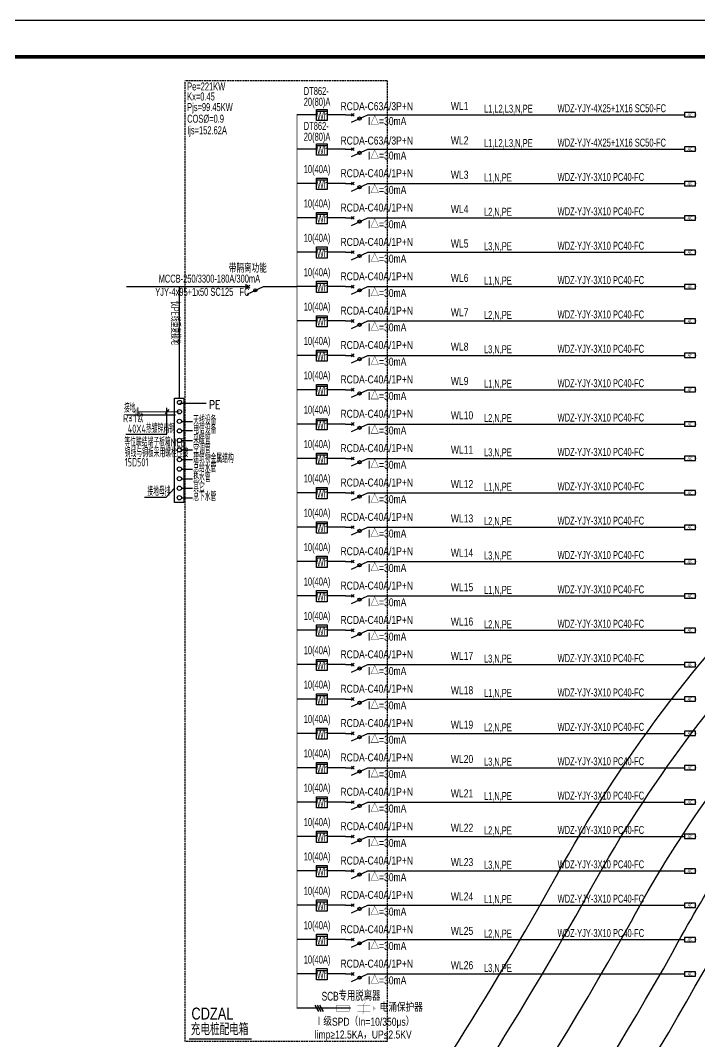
# Model space of a CAD drawing. Extents: x -809667 to 586099, y 3084146 to 3634412.
# Drawn here: x 381362.3 to 381455.5, y 3086167.3 to 3086307.3 of the extents above; entities that cross this region are included whole.
import ezdxf
from ezdxf.enums import TextEntityAlignment as Align

# ---------------------------------------------------------------- set-up
doc = ezdxf.new("R2010")
doc.units = 0
doc.header["$LTSCALE"] = 0.5
doc.header["$PDSIZE"] = 0.2
doc.linetypes.add('DASH', pattern=[0.35, 0.25, -0.1])
doc.layers.get('0').update_dxf_attribs({"linetype": 'CONTINUOUS'})
for name, color, linetype in [('ABDE_DENG', 4, 'CONTINUOUS'), ('DX1', 2, 'CONTINUOUS'), ('ELEMENT', 3, 'CONTINUOUS'), ('EQUIP-箱柜', 3, 'CONTINUOUS'), ('PUB_TITLE', 4, 'CONTINUOUS'), ('TEL_TEXT', 7, 'CONTINUOUS'), ('文字', 7, 'CONTINUOUS'), ('漏电断路器', 1, 'CONTINUOUS'), ('电气', 7, 'CONTINUOUS'), ('电气系统图', 6, 'CONTINUOUS'), ('虚线6', 1, 'CONTINUOUS')]:
    doc.layers.add(name, color=color, linetype=linetype)
doc.styles.add('7-1$0$HZ', font='xcsg.shx', dxfattribs={"width": 0.8, "bigfont": 'hztxt.shx'})
doc.styles.add('_TEL_ATTDEF', font='GBENOR', dxfattribs={"width": 0.8, "height": 3, "bigfont": 'GBCBIG'})
doc.styles.add('_TEL_DIM', font='SIMPLEX', dxfattribs={"width": 0.8, "height": 3.5, "bigfont": 'HZTXT'})
doc.styles.add('HZ1', font='gbenor.shx', dxfattribs={"width": 0.9, "bigfont": 'gbcbig.shx'})
doc.styles.get("Standard").update_dxf_attribs({"font": 'rs.shx', "bigfont": 'hztxt.shx'})
doc.styles.add('ZSDZ', font='XCSG.SHX', dxfattribs={"width": 0.8, "height": 3.5, "bigfont": 'HZTXT.SHX'})

# ---------------------------------------------------------------- blocks, each defined once
blk = doc.blocks.new('23424')
at = {"layer": '文字', "color": 8, "linetype": 'Continuous', "flags": 128}
for points in [[(382150.32, 3087668.69, 0.028031), (382180.68, 3087716.24, -0.073335), (382212.55, 3087759.32, -0.073335)], [(382152.26, 3087662.84, 0.029836), (382185.06, 3087713.83, -0.066246), (382212.55, 3087752.13, -0.066246)], [(382154.2, 3087642.16, 0.037359), (382197.35, 3087707.11, -0.042558), (382212.55, 3087730.6, -0.042558)], [(382158.56, 3087639.63), (382158.66, 3087639.76, 0.036987), (382201.73, 3087704.71, -0.032249), (382212.55, 3087722.22, -0.032249)]]:
    blk.add_lwpolyline(points, format="xyb", dxfattribs=at)
at = {"layer": '文字', "color": 8, "linetype": 'Continuous'}
blk.add_lwpolyline([(382135.64, 3087631.65), (382138.48, 3087634.36, 0.032219), (382142.83, 3087639.1, 0.041886), (382191.2, 3087710.47, -0.055211), (382212.55, 3087741.67, -0.055211)], format="xyb", dxfattribs=at)
blk = doc.blocks.new('M_M7')
for p, q in [((-0.25, -0.2), (0, -0.75)), ((-0.047, -0.297), (0.047, -0.203)), ((-0.047, -0.203), (0.047, -0.297))]:
    blk.add_line(p, q)
for points in [[(0, 0), (0, -0.25)], [(0, -0.75), (0, -1)]]:
    blk.add_lwpolyline(points)
at = {"width": 0.8, "flags": 9}
blk.add_attdef('S', (0.25, -0.5), '', height=0.2, dxfattribs=at)
blk = doc.blocks.new('$equip$00002708')
for p, q in [((-0.75, 0.6), (-0.75, 0)), ((0.75, 0.6), (-0.75, 0.6)), ((-0.75, 0), (0.75, 0)), ((0.75, 0), (0.75, 0.6))]:
    blk.add_line(p, q)
at = {"const_width": 0.04}
blk.add_lwpolyline([(-0.75, 0.6), (-0.75, 0), (0.75, 0), (0.75, 0.6), (-0.75, 0.6), (-0.75, 0)], dxfattribs=at)
for p in [(-0.75, 0.3), (0, 0.6), (0, 0), (0.75, 0.3)]:
    blk.add_point(p)
at = {"color": 7, "style": '_TEL_DIM', "flags": 1}
for tag in ['REMARK', 'A']:
    blk.add_attdef(tag, text='', height=0.4, dxfattribs=at).set_placement((0, 0), align=Align.MIDDLE_CENTER)
at = {"color": 7, "style": '_TEL_DIM'}
blk.add_attdef('$TEXT$', text='', height=0.4, dxfattribs=at).set_placement((0, 0.3), align=Align.MIDDLE_CENTER)

msp = doc.modelspace()

# ---------------------------------------------------------------- linework, layer by layer
at = {"color": 4, "ltscale": 1.5, "const_width": 0.0303}
msp.add_lwpolyline([(381409.196, 3086171.048), (381409.327, 3086171.179, 0.1989124), (381409.416, 3086171.393), (381409.416, 3086172.315, -0.1984322), (381409.504, 3086172.528), (381409.635, 3086172.66)], format="xyb", dxfattribs=at)
for points in [[(381405.193, 3086171.854), (381406.929, 3086171.854)], [(381408.525, 3086171.854), (381406.929, 3086171.854)], [(381410.314, 3086171.854), (381410.756, 3086171.854)], [(381410.756, 3086171.599), (381410.756, 3086172.108)], [(381410.883, 3086171.726), (381410.883, 3086171.981)], [(381411.011, 3086171.791), (381411.011, 3086171.918)]]:
    msp.add_lwpolyline(points, dxfattribs=at)
for points in [[(381405.632, 3086171.472), (381405.632, 3086172.235), (381407.413, 3086172.235), (381407.413, 3086171.472)], [(381408.525, 3086171.472), (381408.525, 3086172.235), (381410.306, 3086172.235), (381410.306, 3086171.472)]]:
    msp.add_lwpolyline(points, close=True, dxfattribs=at)
at = {"layer": 'ABDE_DENG', "color": 3, "linetype": 'Continuous'}
for points, const_width in [([(381384.102, 3086255.475), (381384.102, 3086270.773)], 0.177), ([(381377.896, 3086253.796), (381377.896, 3086253.453)], 0.101), ([(381378.161, 3086254.032), (381378.161, 3086253.26)], 0.101), ([(381378.427, 3086254.246), (381378.427, 3086253.003)], 0.101), ([(381384.15, 3086254.761), (381387.831, 3086254.761)], 0.177), ([(381378.427, 3086253.624), (381384.113, 3086253.624)], 0.142)]:
    msp.add_lwpolyline(points, dxfattribs=dict(at, const_width=const_width))
at = {"layer": 'DX1', "color": 3}
for p, q in [((381376.87, 3086270.773), (381392.731, 3086270.773)), ((381396.698, 3086270.773), (381400.252, 3086270.773))]:
    msp.add_line(p, q, dxfattribs=at)
at = {"layer": 'ELEMENT', "color": 3, "flags": 128}
msp.add_lwpolyline([(381393.27, 3086270.436), (381393.27, 3086271.11)], dxfattribs=at)
at = {"layer": 'ELEMENT'}
for centre in [(381408.827, 3086293.811), (381408.827, 3086289.101), (381408.827, 3086284.39), (381408.827, 3086279.68), (381408.827, 3086274.969), (381394.539, 3086270.259), (381408.827, 3086270.259), (381408.827, 3086265.548), (381408.827, 3086260.838), (381408.827, 3086256.128), (381408.827, 3086251.417), (381408.827, 3086246.707), (381408.827, 3086241.996), (381408.827, 3086237.286), (381408.827, 3086232.575), (381408.827, 3086227.865), (381408.827, 3086223.154), (381408.827, 3086218.444), (381408.827, 3086213.734), (381408.827, 3086209.023), (381408.827, 3086204.313), (381408.827, 3086199.602), (381408.827, 3086194.892), (381408.827, 3086190.181), (381408.827, 3086185.471), (381408.827, 3086180.76), (381408.827, 3086176.05)]:
    msp.add_circle(centre, 0.224, dxfattribs=at)
at = {"layer": 'PUB_TITLE', "linetype": 'Continuous'}
msp.add_lwpolyline([(381084.377, 3086010.257), (381504.877, 3086010.257), (381504.877, 3086307.257), (381084.377, 3086307.257)], close=True, dxfattribs=at)
at = {"layer": 'PUB_TITLE', "linetype": 'Continuous', "const_width": 0.5}
msp.add_lwpolyline([(381096.877, 3086015.257), (381499.877, 3086015.257), (381499.877, 3086302.257), (381096.877, 3086302.257)], close=True, dxfattribs=at)
at = {"layer": '漏电断路器'}
for p, q in [((381402.703, 3086172.27), (381403.184, 3086171.437)), ((381403.021, 3086172.27), (381403.503, 3086171.437)), ((381403.339, 3086172.27), (381403.821, 3086171.437))]:
    msp.add_line(p, q, dxfattribs=at)
at = {"layer": '电气', "color": 3}
for p, q in [((381382.67, 3086253.936), (381382.156, 3086253.352)), ((381382.413, 3086250.538), (381382.413, 3086254.139)), ((381376.779, 3086250.538), (381382.413, 3086250.538))]:
    msp.add_line(p, q, dxfattribs=at)
at = {"layer": '电气', "color": 3, "ltscale": 0.5}
for p, q in [((381376.925, 3086253.214), (381383.599, 3086253.214)), ((381383.467, 3086243.138), (381382.29, 3086241.877)), ((381382.29, 3086241.877), (381379.331, 3086241.877))]:
    msp.add_line(p, q, dxfattribs=at)
at = {"layer": '电气', "color": 3, "linetype": 'Continuous'}
for p, q in [((381384.425, 3086252.304), (381385.941, 3086252.304)), ((381384.425, 3086251.055), (381385.941, 3086251.055)), ((381384.425, 3086249.669), (381385.941, 3086249.669)), ((381384.425, 3086248.386), (381385.941, 3086248.386)), ((381384.425, 3086247.068), (381385.941, 3086247.068)), ((381384.425, 3086245.758), (381385.941, 3086245.758)), ((381384.425, 3086244.448), (381385.941, 3086244.448)), ((381384.425, 3086243.137), (381385.941, 3086243.137)), ((381384.425, 3086241.827), (381385.941, 3086241.827))]:
    msp.add_line(p, q, dxfattribs=at)
msp.add_lwpolyline([(381383.467, 3086255.475), (381384.738, 3086255.475), (381384.738, 3086241.193), (381383.467, 3086241.193)], close=True, dxfattribs=at)
for centre in [(381384.147, 3086254.893), (381384.126, 3086253.62), (381384.126, 3086252.31), (381384.126, 3086250.999), (381384.126, 3086249.689), (381384.126, 3086248.379), (381384.126, 3086247.069), (381384.126, 3086245.758), (381384.126, 3086244.448), (381384.126, 3086243.138), (381384.126, 3086241.828)]:
    msp.add_circle(centre, 0.291, dxfattribs=at)
at = {"layer": '电气系统图', "color": 3}
for p, q in [((381402.922, 3086294.325), (381400.252, 3086294.325)), ((381402.922, 3086293.519), (381402.922, 3086295.05)), ((381402.922, 3086295.05), (381404.376, 3086295.05)), ((381402.922, 3086294.812), (381404.376, 3086294.812)), ((381404.376, 3086295.05), (381404.376, 3086293.519)), ((381406.891, 3086294.325), (381404.376, 3086294.325)), ((381409.975, 3086294.325), (381453.395, 3086294.325)), ((381404.376, 3086293.519), (381402.922, 3086293.519)), ((381402.922, 3086288.809), (381402.922, 3086290.339)), ((381402.922, 3086290.339), (381404.376, 3086290.339)), ((381404.376, 3086290.339), (381404.376, 3086288.809)), ((381402.922, 3086289.615), (381400.252, 3086289.615)), ((381402.922, 3086290.101), (381404.376, 3086290.101)), ((381404.376, 3086288.809), (381402.922, 3086288.809)), ((381406.891, 3086289.615), (381404.376, 3086289.615)), ((381409.975, 3086289.615), (381453.395, 3086289.615)), ((381402.922, 3086284.904), (381400.252, 3086284.904)), ((381402.922, 3086284.098), (381402.922, 3086285.629)), ((381402.922, 3086285.629), (381404.376, 3086285.629)), ((381402.922, 3086285.391), (381404.376, 3086285.391)), ((381404.376, 3086285.629), (381404.376, 3086284.098)), ((381406.891, 3086284.904), (381404.376, 3086284.904)), ((381409.975, 3086284.904), (381453.395, 3086284.904)), ((381404.376, 3086284.098), (381402.922, 3086284.098)), ((381402.922, 3086279.388), (381402.922, 3086280.918)), ((381402.922, 3086280.918), (381404.376, 3086280.918)), ((381402.922, 3086280.68), (381404.376, 3086280.68)), ((381404.376, 3086280.918), (381404.376, 3086279.388)), ((381402.922, 3086280.194), (381400.252, 3086280.194)), ((381404.376, 3086279.388), (381402.922, 3086279.388)), ((381406.891, 3086280.194), (381404.376, 3086280.194)), ((381409.975, 3086280.194), (381453.395, 3086280.194)), ((381402.922, 3086274.677), (381402.922, 3086276.208)), ((381402.922, 3086276.208), (381404.376, 3086276.208)), ((381404.376, 3086276.208), (381404.376, 3086274.677)), ((381402.922, 3086275.483), (381400.252, 3086275.483)), ((381402.922, 3086275.97), (381404.376, 3086275.97)), ((381406.891, 3086275.483), (381404.376, 3086275.483)), ((381409.975, 3086275.483), (381453.395, 3086275.483)), ((381404.376, 3086274.677), (381402.922, 3086274.677)), ((381402.922, 3086270.773), (381400.252, 3086270.773)), ((381402.922, 3086269.967), (381402.922, 3086271.498)), ((381402.922, 3086271.498), (381404.376, 3086271.498)), ((381402.922, 3086271.259), (381404.376, 3086271.259)), ((381404.376, 3086271.498), (381404.376, 3086269.967)), ((381406.891, 3086270.773), (381404.376, 3086270.773)), ((381409.975, 3086270.773), (381453.395, 3086270.773)), ((381404.376, 3086269.967), (381402.922, 3086269.967)), ((381402.922, 3086265.257), (381402.922, 3086266.787)), ((381402.922, 3086266.787), (381404.376, 3086266.787)), ((381402.922, 3086266.549), (381404.376, 3086266.549)), ((381404.376, 3086266.787), (381404.376, 3086265.257)), ((381402.922, 3086266.063), (381400.252, 3086266.063)), ((381404.376, 3086265.257), (381402.922, 3086265.257)), ((381406.891, 3086266.063), (381404.376, 3086266.063)), ((381409.975, 3086266.063), (381453.395, 3086266.063)), ((381402.922, 3086261.352), (381400.252, 3086261.352)), ((381402.922, 3086260.546), (381402.922, 3086262.077)), ((381402.922, 3086262.077), (381404.376, 3086262.077)), ((381402.922, 3086261.839), (381404.376, 3086261.839)), ((381404.376, 3086262.077), (381404.376, 3086260.546)), ((381406.891, 3086261.352), (381404.376, 3086261.352)), ((381409.975, 3086261.352), (381453.395, 3086261.352)), ((381404.376, 3086260.546), (381402.922, 3086260.546)), ((381402.922, 3086256.642), (381400.252, 3086256.642)), ((381402.922, 3086255.836), (381402.922, 3086257.366)), ((381402.922, 3086257.366), (381404.376, 3086257.366)), ((381402.922, 3086257.128), (381404.376, 3086257.128)), ((381404.376, 3086257.366), (381404.376, 3086255.836)), ((381406.891, 3086256.642), (381404.376, 3086256.642)), ((381409.975, 3086256.642), (381453.395, 3086256.642)), ((381404.376, 3086255.836), (381402.922, 3086255.836)), ((381402.922, 3086251.125), (381402.922, 3086252.656)), ((381402.922, 3086252.656), (381404.376, 3086252.656)), ((381402.922, 3086252.418), (381404.376, 3086252.418)), ((381404.376, 3086252.656), (381404.376, 3086251.125)), ((381402.922, 3086251.931), (381400.252, 3086251.931)), ((381404.376, 3086251.125), (381402.922, 3086251.125)), ((381406.891, 3086251.931), (381404.376, 3086251.931)), ((381409.975, 3086251.931), (381453.395, 3086251.931)), ((381402.922, 3086247.221), (381400.252, 3086247.221)), ((381402.922, 3086246.415), (381402.922, 3086247.945)), ((381402.922, 3086247.945), (381404.376, 3086247.945)), ((381402.922, 3086247.707), (381404.376, 3086247.707)), ((381404.376, 3086247.945), (381404.376, 3086246.415)), ((381406.891, 3086247.221), (381404.376, 3086247.221)), ((381409.975, 3086247.221), (381453.395, 3086247.221)), ((381404.376, 3086246.415), (381402.922, 3086246.415)), ((381402.922, 3086241.704), (381402.922, 3086243.235)), ((381402.922, 3086243.235), (381404.376, 3086243.235)), ((381402.922, 3086242.997), (381404.376, 3086242.997)), ((381404.376, 3086243.235), (381404.376, 3086241.704)), ((381402.922, 3086242.51), (381400.252, 3086242.51)), ((381404.376, 3086241.704), (381402.922, 3086241.704)), ((381406.891, 3086242.51), (381404.376, 3086242.51)), ((381409.975, 3086242.51), (381453.395, 3086242.51)), ((381402.922, 3086236.994), (381402.922, 3086238.524)), ((381402.922, 3086238.524), (381404.376, 3086238.524)), ((381404.376, 3086238.524), (381404.376, 3086236.994)), ((381402.922, 3086237.8), (381400.252, 3086237.8)), ((381402.922, 3086238.286), (381404.376, 3086238.286)), ((381404.376, 3086236.994), (381402.922, 3086236.994)), ((381406.891, 3086237.8), (381404.376, 3086237.8)), ((381409.975, 3086237.8), (381453.395, 3086237.8)), ((381402.922, 3086233.089), (381400.252, 3086233.089)), ((381402.922, 3086232.283), (381402.922, 3086233.814)), ((381402.922, 3086233.814), (381404.376, 3086233.814)), ((381402.922, 3086233.576), (381404.376, 3086233.576)), ((381404.376, 3086233.814), (381404.376, 3086232.283)), ((381406.891, 3086233.089), (381404.376, 3086233.089)), ((381409.975, 3086233.089), (381453.395, 3086233.089)), ((381404.376, 3086232.283), (381402.922, 3086232.283)), ((381402.922, 3086227.573), (381402.922, 3086229.103)), ((381402.922, 3086229.103), (381404.376, 3086229.103)), ((381402.922, 3086228.865), (381404.376, 3086228.865)), ((381404.376, 3086229.103), (381404.376, 3086227.573)), ((381402.922, 3086228.379), (381400.252, 3086228.379)), ((381404.376, 3086227.573), (381402.922, 3086227.573)), ((381406.891, 3086228.379), (381404.376, 3086228.379)), ((381409.975, 3086228.379), (381453.395, 3086228.379)), ((381402.922, 3086222.863), (381402.922, 3086224.393)), ((381402.922, 3086224.393), (381404.376, 3086224.393)), ((381404.376, 3086224.393), (381404.376, 3086222.863)), ((381402.922, 3086223.669), (381400.252, 3086223.669)), ((381402.922, 3086224.155), (381404.376, 3086224.155)), ((381406.891, 3086223.669), (381404.376, 3086223.669)), ((381409.975, 3086223.669), (381453.395, 3086223.669)), ((381404.376, 3086222.863), (381402.922, 3086222.863)), ((381402.922, 3086218.958), (381400.252, 3086218.958)), ((381402.922, 3086218.152), (381402.922, 3086219.683)), ((381402.922, 3086219.683), (381404.376, 3086219.683)), ((381402.922, 3086219.445), (381404.376, 3086219.445)), ((381404.376, 3086219.683), (381404.376, 3086218.152)), ((381406.891, 3086218.958), (381404.376, 3086218.958)), ((381409.975, 3086218.958), (381453.395, 3086218.958)), ((381404.376, 3086218.152), (381402.922, 3086218.152)), ((381402.922, 3086213.442), (381402.922, 3086214.972)), ((381402.922, 3086214.972), (381404.376, 3086214.972)), ((381402.922, 3086214.734), (381404.376, 3086214.734)), ((381404.376, 3086214.972), (381404.376, 3086213.442)), ((381402.922, 3086214.248), (381400.252, 3086214.248)), ((381404.376, 3086213.442), (381402.922, 3086213.442)), ((381406.891, 3086214.248), (381404.376, 3086214.248)), ((381409.975, 3086214.248), (381453.395, 3086214.248)), ((381402.922, 3086209.537), (381400.252, 3086209.537)), ((381402.922, 3086208.731), (381402.922, 3086210.262)), ((381402.922, 3086210.262), (381404.376, 3086210.262)), ((381402.922, 3086210.024), (381404.376, 3086210.024)), ((381404.376, 3086210.262), (381404.376, 3086208.731)), ((381406.891, 3086209.537), (381404.376, 3086209.537)), ((381409.975, 3086209.537), (381453.395, 3086209.537)), ((381404.376, 3086208.731), (381402.922, 3086208.731)), ((381402.922, 3086204.827), (381400.252, 3086204.827)), ((381402.922, 3086204.021), (381402.922, 3086205.551)), ((381402.922, 3086205.551), (381404.376, 3086205.551)), ((381402.922, 3086205.313), (381404.376, 3086205.313)), ((381404.376, 3086205.551), (381404.376, 3086204.021)), ((381406.891, 3086204.827), (381404.376, 3086204.827)), ((381409.975, 3086204.827), (381453.395, 3086204.827)), ((381404.376, 3086204.021), (381402.922, 3086204.021)), ((381402.922, 3086199.31), (381402.922, 3086200.841)), ((381402.922, 3086200.841), (381404.376, 3086200.841)), ((381402.922, 3086200.603), (381404.376, 3086200.603)), ((381404.376, 3086200.841), (381404.376, 3086199.31)), ((381402.922, 3086200.116), (381400.252, 3086200.116)), ((381404.376, 3086199.31), (381402.922, 3086199.31)), ((381406.891, 3086200.116), (381404.376, 3086200.116)), ((381409.975, 3086200.116), (381453.395, 3086200.116)), ((381402.922, 3086195.406), (381400.252, 3086195.406)), ((381402.922, 3086194.6), (381402.922, 3086196.13)), ((381402.922, 3086196.13), (381404.376, 3086196.13)), ((381402.922, 3086195.892), (381404.376, 3086195.892)), ((381404.376, 3086196.13), (381404.376, 3086194.6)), ((381406.891, 3086195.406), (381404.376, 3086195.406)), ((381409.975, 3086195.406), (381453.395, 3086195.406)), ((381404.376, 3086194.6), (381402.922, 3086194.6)), ((381402.922, 3086189.889), (381402.922, 3086191.42)), ((381402.922, 3086191.42), (381404.376, 3086191.42)), ((381402.922, 3086191.182), (381404.376, 3086191.182)), ((381404.376, 3086191.42), (381404.376, 3086189.889)), ((381402.922, 3086190.695), (381400.252, 3086190.695)), ((381404.376, 3086189.889), (381402.922, 3086189.889)), ((381406.891, 3086190.695), (381404.376, 3086190.695)), ((381409.975, 3086190.695), (381453.395, 3086190.695)), ((381402.922, 3086185.179), (381402.922, 3086186.709)), ((381402.922, 3086186.709), (381404.376, 3086186.709)), ((381404.376, 3086186.709), (381404.376, 3086185.179)), ((381402.922, 3086185.985), (381400.252, 3086185.985)), ((381402.922, 3086186.471), (381404.376, 3086186.471)), ((381404.376, 3086185.179), (381402.922, 3086185.179)), ((381406.891, 3086185.985), (381404.376, 3086185.985)), ((381409.975, 3086185.985), (381453.395, 3086185.985)), ((381402.922, 3086181.275), (381400.252, 3086181.275)), ((381402.922, 3086180.468), (381402.922, 3086181.999)), ((381402.922, 3086181.999), (381404.376, 3086181.999)), ((381402.922, 3086181.761), (381404.376, 3086181.761)), ((381404.376, 3086181.999), (381404.376, 3086180.468)), ((381406.891, 3086181.275), (381404.376, 3086181.275)), ((381409.975, 3086181.275), (381453.395, 3086181.275)), ((381404.376, 3086180.468), (381402.922, 3086180.468)), ((381402.922, 3086175.758), (381402.922, 3086177.289)), ((381402.922, 3086177.289), (381404.376, 3086177.289)), ((381402.922, 3086177.051), (381404.376, 3086177.051)), ((381404.376, 3086177.289), (381404.376, 3086175.758)), ((381402.922, 3086176.564), (381400.252, 3086176.564)), ((381404.376, 3086175.758), (381402.922, 3086175.758)), ((381406.891, 3086176.564), (381404.376, 3086176.564)), ((381409.975, 3086176.564), (381453.395, 3086176.564)), ((381407.587, 3086171.854), (381400.252, 3086171.854))]:
    msp.add_line(p, q, dxfattribs=at)
at = {"layer": '电气系统图', "color": 4}
msp.add_line((381385.451, 3086167.689), (381394.02, 3086167.689), dxfattribs=at)
at = {"layer": '电气系统图', "color": 3, "const_width": 0.11}
msp.add_lwpolyline([(381400.252, 3086171.854), (381400.252, 3086294.325)], dxfattribs=at)
at = {"layer": '虚线6', "linetype": 'DASH', "ltscale": 2}
for p, q in [((381384.915, 3086167.309), (381384.915, 3086298.986)), ((381412.61, 3086298.986), (381384.915, 3086298.986)), ((381412.61, 3086298.986), (381412.61, 3086167.309)), ((381412.61, 3086167.309), (381384.915, 3086167.309))]:
    msp.add_line(p, q, dxfattribs=at)

# ---------------------------------------------------------------- block references
at = {"layer": 'ELEMENT', "xscale": 4.112640000006515, "yscale": 4.112640000006515, "zscale": 4.112640000006515, "rotation": 90.00001024528366}
for p in [(381406.891, 3086294.325), (381406.891, 3086289.615), (381406.891, 3086284.904), (381406.891, 3086280.194), (381406.891, 3086275.483), (381406.891, 3086270.773), (381406.891, 3086266.063), (381406.891, 3086261.352), (381406.891, 3086256.642), (381406.891, 3086251.931), (381406.891, 3086247.221), (381406.891, 3086242.51), (381406.891, 3086237.8), (381406.891, 3086233.089), (381406.891, 3086228.379), (381406.891, 3086223.669), (381406.891, 3086218.958), (381406.891, 3086214.248), (381406.891, 3086209.537), (381406.891, 3086204.827), (381406.891, 3086200.116), (381406.891, 3086195.406), (381406.891, 3086190.695), (381406.891, 3086185.985), (381406.891, 3086181.275), (381406.891, 3086176.564)]:
    msp.add_blockref('M_M7', p, dxfattribs=at)
at = {"layer": 'ELEMENT', "color": 3, "xscale": 4.112640000006515, "yscale": 4.112640000006515, "zscale": 4.112640000006515, "rotation": 90.00001024528366}
msp.add_blockref('M_M7', (381392.586, 3086270.773), dxfattribs=at)
at = {"layer": 'EQUIP-箱柜'}
ref = msp.add_blockref('$equip$00002708', (381454.135, 3086294.029), dxfattribs=dict(at, xscale=0.9870336000015473, yscale=0.9870336000015473, zscale=0.9870336000015473))
ref.add_attrib('$TEXT$', 'AC', dxfattribs={"layer": '0', "color": 7, "height": 0.3948, "style": '_TEL_ATTDEF'}).set_placement((381454.135, 3086294.325), align=Align.MIDDLE_CENTER)
ref = msp.add_blockref('$equip$00002708', (381454.135, 3086289.319), dxfattribs=dict(at, xscale=0.9870336000015473, yscale=0.9870336000015473, zscale=0.9870336000015473))
ref.add_attrib('$TEXT$', 'AC', dxfattribs={"layer": '0', "color": 7, "height": 0.3948, "style": '_TEL_ATTDEF'}).set_placement((381454.135, 3086289.615), align=Align.MIDDLE_CENTER)
ref = msp.add_blockref('$equip$00002708', (381454.135, 3086284.608), dxfattribs=dict(at, xscale=0.9870336000015473, yscale=0.9870336000015473, zscale=0.9870336000015473))
ref.add_attrib('$TEXT$', 'AC', dxfattribs={"layer": '0', "color": 7, "height": 0.3948, "style": '_TEL_ATTDEF'}).set_placement((381454.135, 3086284.904), align=Align.MIDDLE_CENTER)
ref = msp.add_blockref('$equip$00002708', (381454.135, 3086279.898), dxfattribs=dict(at, xscale=0.9870336000015473, yscale=0.9870336000015473, zscale=0.9870336000015473))
ref.add_attrib('$TEXT$', 'AC', dxfattribs={"layer": '0', "color": 7, "height": 0.3948, "style": '_TEL_ATTDEF'}).set_placement((381454.135, 3086280.194), align=Align.MIDDLE_CENTER)
ref = msp.add_blockref('$equip$00002708', (381454.135, 3086275.187), dxfattribs=dict(at, xscale=0.9870336000015473, yscale=0.9870336000015473, zscale=0.9870336000015473))
ref.add_attrib('$TEXT$', 'AC', dxfattribs={"layer": '0', "color": 7, "height": 0.3948, "style": '_TEL_ATTDEF'}).set_placement((381454.135, 3086275.483), align=Align.MIDDLE_CENTER)
ref = msp.add_blockref('$equip$00002708', (381454.135, 3086270.477), dxfattribs=dict(at, xscale=0.9870336000015473, yscale=0.9870336000015473, zscale=0.9870336000015473))
ref.add_attrib('$TEXT$', 'AC', dxfattribs={"layer": '0', "color": 7, "height": 0.3948, "style": '_TEL_ATTDEF'}).set_placement((381454.135, 3086270.773), align=Align.MIDDLE_CENTER)
ref = msp.add_blockref('$equip$00002708', (381454.135, 3086265.766), dxfattribs=dict(at, xscale=0.9870336000015473, yscale=0.9870336000015473, zscale=0.9870336000015473))
ref.add_attrib('$TEXT$', 'AC', dxfattribs={"layer": '0', "color": 7, "height": 0.3948, "style": '_TEL_ATTDEF'}).set_placement((381454.135, 3086266.063), align=Align.MIDDLE_CENTER)
ref = msp.add_blockref('$equip$00002708', (381454.135, 3086261.056), dxfattribs=dict(at, xscale=0.9870336000015473, yscale=0.9870336000015473, zscale=0.9870336000015473))
ref.add_attrib('$TEXT$', 'AC', dxfattribs={"layer": '0', "color": 7, "height": 0.3948, "style": '_TEL_ATTDEF'}).set_placement((381454.135, 3086261.352), align=Align.MIDDLE_CENTER)
ref = msp.add_blockref('$equip$00002708', (381454.135, 3086256.346), dxfattribs=dict(at, xscale=0.9870336000015473, yscale=0.9870336000015473, zscale=0.9870336000015473))
ref.add_attrib('$TEXT$', 'AC', dxfattribs={"layer": '0', "color": 7, "height": 0.3948, "style": '_TEL_ATTDEF'}).set_placement((381454.135, 3086256.642), align=Align.MIDDLE_CENTER)
ref = msp.add_blockref('$equip$00002708', (381454.135, 3086251.635), dxfattribs=dict(at, xscale=0.9870336000015473, yscale=0.9870336000015473, zscale=0.9870336000015473))
ref.add_attrib('$TEXT$', 'AC', dxfattribs={"layer": '0', "color": 7, "height": 0.3948, "style": '_TEL_ATTDEF'}).set_placement((381454.135, 3086251.931), align=Align.MIDDLE_CENTER)
ref = msp.add_blockref('$equip$00002708', (381454.135, 3086246.925), dxfattribs=dict(at, xscale=0.9870336000015473, yscale=0.9870336000015473, zscale=0.9870336000015473))
ref.add_attrib('$TEXT$', 'AC', dxfattribs={"layer": '0', "color": 7, "height": 0.3948, "style": '_TEL_ATTDEF'}).set_placement((381454.135, 3086247.221), align=Align.MIDDLE_CENTER)
ref = msp.add_blockref('$equip$00002708', (381454.135, 3086242.214), dxfattribs=dict(at, xscale=0.9870336000015473, yscale=0.9870336000015473, zscale=0.9870336000015473))
ref.add_attrib('$TEXT$', 'AC', dxfattribs={"layer": '0', "color": 7, "height": 0.3948, "style": '_TEL_ATTDEF'}).set_placement((381454.135, 3086242.51), align=Align.MIDDLE_CENTER)
ref = msp.add_blockref('$equip$00002708', (381454.135, 3086237.504), dxfattribs=dict(at, xscale=0.9870336000015473, yscale=0.9870336000015473, zscale=0.9870336000015473))
ref.add_attrib('$TEXT$', 'AC', dxfattribs={"layer": '0', "color": 7, "height": 0.3948, "style": '_TEL_ATTDEF'}).set_placement((381454.135, 3086237.8), align=Align.MIDDLE_CENTER)
ref = msp.add_blockref('$equip$00002708', (381454.135, 3086232.793), dxfattribs=dict(at, xscale=0.9870336000015473, yscale=0.9870336000015473, zscale=0.9870336000015473))
ref.add_attrib('$TEXT$', 'AC', dxfattribs={"layer": '0', "color": 7, "height": 0.3948, "style": '_TEL_ATTDEF'}).set_placement((381454.135, 3086233.089), align=Align.MIDDLE_CENTER)
ref = msp.add_blockref('$equip$00002708', (381454.135, 3086228.083), dxfattribs=dict(at, xscale=0.9870336000015473, yscale=0.9870336000015473, zscale=0.9870336000015473))
ref.add_attrib('$TEXT$', 'AC', dxfattribs={"layer": '0', "color": 7, "height": 0.3948, "style": '_TEL_ATTDEF'}).set_placement((381454.135, 3086228.379), align=Align.MIDDLE_CENTER)
ref = msp.add_blockref('$equip$00002708', (381454.135, 3086223.372), dxfattribs=dict(at, xscale=0.9870336000015473, yscale=0.9870336000015473, zscale=0.9870336000015473))
ref.add_attrib('$TEXT$', 'AC', dxfattribs={"layer": '0', "color": 7, "height": 0.3948, "style": '_TEL_ATTDEF'}).set_placement((381454.135, 3086223.669), align=Align.MIDDLE_CENTER)
ref = msp.add_blockref('$equip$00002708', (381454.135, 3086218.662), dxfattribs=dict(at, xscale=0.9870336000015473, yscale=0.9870336000015473, zscale=0.9870336000015473))
ref.add_attrib('$TEXT$', 'AC', dxfattribs={"layer": '0', "color": 7, "height": 0.3948, "style": '_TEL_ATTDEF'}).set_placement((381454.135, 3086218.958), align=Align.MIDDLE_CENTER)
ref = msp.add_blockref('$equip$00002708', (381454.135, 3086213.952), dxfattribs=dict(at, xscale=0.9870336000015473, yscale=0.9870336000015473, zscale=0.9870336000015473))
ref.add_attrib('$TEXT$', 'AC', dxfattribs={"layer": '0', "color": 7, "height": 0.3948, "style": '_TEL_ATTDEF'}).set_placement((381454.135, 3086214.248), align=Align.MIDDLE_CENTER)
ref = msp.add_blockref('$equip$00002708', (381454.135, 3086209.241), dxfattribs=dict(at, xscale=0.9870336000015473, yscale=0.9870336000015473, zscale=0.9870336000015473))
ref.add_attrib('$TEXT$', 'AC', dxfattribs={"layer": '0', "color": 7, "height": 0.3948, "style": '_TEL_ATTDEF'}).set_placement((381454.135, 3086209.537), align=Align.MIDDLE_CENTER)
ref = msp.add_blockref('$equip$00002708', (381454.135, 3086204.531), dxfattribs=dict(at, xscale=0.9870336000015473, yscale=0.9870336000015473, zscale=0.9870336000015473))
ref.add_attrib('$TEXT$', 'AC', dxfattribs={"layer": '0', "color": 7, "height": 0.3948, "style": '_TEL_ATTDEF'}).set_placement((381454.135, 3086204.827), align=Align.MIDDLE_CENTER)
ref = msp.add_blockref('$equip$00002708', (381454.135, 3086199.82), dxfattribs=dict(at, xscale=0.9870336000015473, yscale=0.9870336000015473, zscale=0.9870336000015473))
ref.add_attrib('$TEXT$', 'AC', dxfattribs={"layer": '0', "color": 7, "height": 0.3948, "style": '_TEL_ATTDEF'}).set_placement((381454.135, 3086200.116), align=Align.MIDDLE_CENTER)
ref = msp.add_blockref('$equip$00002708', (381454.135, 3086195.11), dxfattribs=dict(at, xscale=0.9870336000015473, yscale=0.9870336000015473, zscale=0.9870336000015473))
ref.add_attrib('$TEXT$', 'AC', dxfattribs={"layer": '0', "color": 7, "height": 0.3948, "style": '_TEL_ATTDEF'}).set_placement((381454.135, 3086195.406), align=Align.MIDDLE_CENTER)
ref = msp.add_blockref('$equip$00002708', (381454.135, 3086190.399), dxfattribs=dict(at, xscale=0.9870336000015473, yscale=0.9870336000015473, zscale=0.9870336000015473))
ref.add_attrib('$TEXT$', 'AC', dxfattribs={"layer": '0', "color": 7, "height": 0.3948, "style": '_TEL_ATTDEF'}).set_placement((381454.135, 3086190.695), align=Align.MIDDLE_CENTER)
ref = msp.add_blockref('$equip$00002708', (381454.135, 3086185.689), dxfattribs=dict(at, xscale=0.9870336000015473, yscale=0.9870336000015473, zscale=0.9870336000015473))
ref.add_attrib('$TEXT$', 'AC', dxfattribs={"layer": '0', "color": 7, "height": 0.3948, "style": '_TEL_ATTDEF'}).set_placement((381454.135, 3086185.985), align=Align.MIDDLE_CENTER)
ref = msp.add_blockref('$equip$00002708', (381454.135, 3086180.978), dxfattribs=dict(at, xscale=0.9870336000015473, yscale=0.9870336000015473, zscale=0.9870336000015473))
ref.add_attrib('$TEXT$', 'AC', dxfattribs={"layer": '0', "color": 7, "height": 0.3948, "style": '_TEL_ATTDEF'}).set_placement((381454.135, 3086181.275), align=Align.MIDDLE_CENTER)
ref = msp.add_blockref('$equip$00002708', (381454.135, 3086176.268), dxfattribs=dict(at, xscale=0.9870336000015473, yscale=0.9870336000015473, zscale=0.9870336000015473))
ref.add_attrib('$TEXT$', 'AC', dxfattribs={"layer": '0', "color": 7, "height": 0.3948, "style": '_TEL_ATTDEF'}).set_placement((381454.135, 3086176.564), align=Align.MIDDLE_CENTER)
at = {"layer": '文字', "color": 8, "linetype": 'Continuous'}
msp.add_blockref('23424', (-745.658, -1527.708), dxfattribs=at)

# ---------------------------------------------------------------- texts
at = {"layer": 'ABDE_DENG', "color": 3, "linetype": 'Continuous', "style": 'HZ1', "width": 0.7}
msp.add_text('仅PE线重复接地', height=1.1323, rotation=270, dxfattribs=at).set_placement((381382.961, 3086268.8, -1.629))
for s, height, p in [('接地', 1.1323, (381376.524, 3086253.528, -1.629)), ('R', 1.132, (381376.421, 3086252.149, -1.629)), ('≤', 1.132, (381377.146, 3086252.149, -1.629)), ('1', 1.132, (381377.833, 3086252.149, -1.629)), ('欧', 1.132, (381378.386, 3086252.149, -1.629)), ('天线设备', 1.1323, (381386.025, 3086251.863, -1.629)), ('40X4热镀锌扁钢', 1.1323, (381377.049, 3086250.725, -1.629)), ('电信设备', 1.1323, (381386.025, 3086250.614, -1.629)), ('等位联结端子板箱MEB', 1.13231, (381376.59, 3086248.849, -1.629)), ('采暖管', 1.1323, (381386.025, 3086249.228, -1.629)), ('铜线与铜板采用螺栓压接', 1.13231, (381376.638, 3086247.399, -1.629)), ('空调管', 1.1323, (381386.025, 3086247.945, -1.629)), ('15D501', 1.1323, (381376.638, 3086246.14, -1.629)), ('建筑物金属结构', 1.1323, (381386.025, 3086246.627, -1.629)), ('总给水管', 1.1323, (381386.025, 3086245.317, -1.629)), ('热水管', 1.1323, (381386.025, 3086244.007, -1.629)), ('其它', 1.1323, (381386.025, 3086242.696, -1.629)), ('接地母排', 1.1323, (381379.729, 3086242.114, -1.629)), ('总下水管', 1.1323, (381386.025, 3086241.386, -1.629))]:
    msp.add_text(s, height=height, dxfattribs=at).set_placement(p)
at = {"layer": 'DX1', "style": '7-1$0$HZ', "width": 0.7}
for s, p in [('Pe=221KW', (381385.191, 3086297.653)), ('Kx=0.45', (381385.191, 3086296.287)), ('Pjs=99.45KW', (381385.191, 3086294.829)), ('L1,L2,L3,N,PE', (381425.889, 3086294.609)), ('Ijs=152.62A', (381385.191, 3086291.655)), ('L1,L2,L3,N,PE', (381425.889, 3086289.899)), ('L1,N,PE', (381425.889, 3086285.188)), ('L2,N,PE', (381425.889, 3086280.478)), ('L3,N,PE', (381425.889, 3086275.767)), ('带隔离功能', (381390.917, 3086272.705)), ('MCCB-250/3300-180A/300mA', (381381.277, 3086271.316)), ('L1,N,PE', (381425.889, 3086271.057)), ('YJY-4x95+1x50 SC125   FC', (381380.816, 3086269.508)), ('L2,N,PE', (381425.889, 3086266.346)), ('L3,N,PE', (381425.889, 3086261.636)), ('L1,N,PE', (381425.889, 3086256.925)), ('L2,N,PE', (381425.889, 3086252.215)), ('L3,N,PE', (381425.889, 3086247.505)), ('L1,N,PE', (381425.889, 3086242.794)), ('L2,N,PE', (381425.889, 3086238.084)), ('L3,N,PE', (381425.889, 3086233.373)), ('L1,N,PE', (381425.889, 3086228.663)), ('L2,N,PE', (381425.889, 3086223.952)), ('L3,N,PE', (381425.889, 3086219.242)), ('L1,N,PE', (381425.889, 3086214.531)), ('L2,N,PE', (381425.889, 3086209.821)), ('L3,N,PE', (381425.889, 3086205.111)), ('L1,N,PE', (381425.889, 3086200.4)), ('L2,N,PE', (381425.889, 3086195.69)), ('L3,N,PE', (381425.889, 3086190.979)), ('L1,N,PE', (381425.889, 3086186.269)), ('L2,N,PE', (381425.889, 3086181.558)), ('L3,N,PE', (381425.889, 3086176.848))]:
    msp.add_text(s, height=1.0967, dxfattribs=at).set_placement(p)
for s, p in [('WDZ-YJY-4X25+1X16 SC50-FC', (381435.99, 3086294.671)), ('COS%%C=0.9', (381385.191, 3086293.237)), ('WDZ-YJY-4X25+1X16 SC50-FC', (381435.99, 3086289.961)), ('WDZ-YJY-3X10 PC40-FC', (381435.99, 3086285.25)), ('WDZ-YJY-3X10 PC40-FC', (381435.99, 3086280.54)), ('WDZ-YJY-3X10 PC40-FC', (381435.99, 3086275.829)), ('WDZ-YJY-3X10 PC40-FC', (381435.99, 3086271.119)), ('WDZ-YJY-3X10 PC40-FC', (381435.99, 3086266.409)), ('WDZ-YJY-3X10 PC40-FC', (381435.99, 3086261.698)), ('WDZ-YJY-3X10 PC40-FC', (381435.99, 3086256.988)), ('WDZ-YJY-3X10 PC40-FC', (381435.99, 3086252.277)), ('WDZ-YJY-3X10 PC40-FC', (381435.99, 3086247.567)), ('WDZ-YJY-3X10 PC40-FC', (381435.99, 3086242.856)), ('WDZ-YJY-3X10 PC40-FC', (381435.99, 3086238.146)), ('WDZ-YJY-3X10 PC40-FC', (381435.99, 3086233.435)), ('WDZ-YJY-3X10 PC40-FC', (381435.99, 3086228.725)), ('WDZ-YJY-3X10 PC40-FC', (381435.99, 3086224.015)), ('WDZ-YJY-3X10 PC40-FC', (381435.99, 3086219.304)), ('WDZ-YJY-3X10 PC40-FC', (381435.99, 3086214.594)), ('WDZ-YJY-3X10 PC40-FC', (381435.99, 3086209.883)), ('WDZ-YJY-3X10 PC40-FC', (381435.99, 3086205.173)), ('WDZ-YJY-3X10 PC40-FC', (381435.99, 3086200.462)), ('WDZ-YJY-3X10 PC40-FC', (381435.99, 3086195.752)), ('WDZ-YJY-3X10 PC40-FC', (381435.99, 3086191.041)), ('WDZ-YJY-3X10 PC40-FC', (381435.99, 3086186.331)), ('WDZ-YJY-3X10 PC40-FC', (381435.99, 3086181.621))]:
    msp.add_text(s, height=1.0967, rotation=359.99997, dxfattribs=at).set_placement(p)
at = {"layer": 'TEL_TEXT', "color": 3, "style": '_TEL_DIM', "width": 0.8}
msp.add_text('PE', height=1.1323, dxfattribs=at).set_placement((381388.197, 3086254.009, -1.629))
at = {"layer": '电气系统图', "color": 3, "style": '7-1$0$HZ', "width": 0.7}
for s, height, p in [('DT862-', 1.0967, (381401.182, 3086297.035)), ('20(80)A', 1.0967, (381401.182, 3086295.557)), ('Wh', 1.0967, (381402.964, 3086293.662)), ('DT862-', 1.0967, (381401.182, 3086292.249)), ('20(80)A', 1.0967, (381401.182, 3086290.766)), ('Wh', 1.0967, (381402.964, 3086288.951)), ('10(40A)', 1.0967, (381401.182, 3086286.331)), ('Wh', 1.0967, (381402.964, 3086284.241)), ('10(40A)', 1.0967, (381401.182, 3086281.62)), ('Wh', 1.0967, (381402.964, 3086279.53)), ('10(40A)', 1.0967, (381401.182, 3086276.91)), ('Wh', 1.0967, (381402.964, 3086274.82)), ('10(40A)', 1.0967, (381401.182, 3086272.199)), ('Wh', 1.0967, (381402.964, 3086270.109)), ('10(40A)', 1.0967, (381401.182, 3086267.489)), ('Wh', 1.0967, (381402.964, 3086265.399)), ('10(40A)', 1.0967, (381401.182, 3086262.778)), ('Wh', 1.0967, (381402.964, 3086260.688)), ('10(40A)', 1.0967, (381401.182, 3086258.068)), ('Wh', 1.0967, (381402.964, 3086255.978)), ('10(40A)', 1.0967, (381401.182, 3086253.357)), ('Wh', 1.0967, (381402.964, 3086251.267)), ('10(40A)', 1.0967, (381401.182, 3086248.647)), ('Wh', 1.0967, (381402.964, 3086246.557)), ('10(40A)', 1.0967, (381401.182, 3086243.937)), ('Wh', 1.0967, (381402.964, 3086241.847)), ('10(40A)', 1.0967, (381401.182, 3086239.226)), ('Wh', 1.0967, (381402.964, 3086237.136)), ('10(40A)', 1.0967, (381401.182, 3086234.516)), ('Wh', 1.0967, (381402.964, 3086232.426)), ('10(40A)', 1.0967, (381401.182, 3086229.805)), ('Wh', 1.0967, (381402.964, 3086227.715)), ('10(40A)', 1.0967, (381401.182, 3086225.095)), ('Wh', 1.0967, (381402.964, 3086223.005)), ('10(40A)', 1.0967, (381401.182, 3086220.384)), ('Wh', 1.0967, (381402.964, 3086218.294)), ('10(40A)', 1.0967, (381401.182, 3086215.674)), ('Wh', 1.0967, (381402.964, 3086213.584)), ('10(40A)', 1.0967, (381401.182, 3086210.963)), ('Wh', 1.0967, (381402.964, 3086208.873)), ('10(40A)', 1.0967, (381401.182, 3086206.253)), ('Wh', 1.0967, (381402.964, 3086204.163)), ('10(40A)', 1.0967, (381401.182, 3086201.543)), ('Wh', 1.0967, (381402.964, 3086199.453)), ('10(40A)', 1.0967, (381401.182, 3086196.832)), ('Wh', 1.0967, (381402.964, 3086194.742)), ('10(40A)', 1.0967, (381401.182, 3086192.122)), ('Wh', 1.0967, (381402.964, 3086190.032)), ('10(40A)', 1.0967, (381401.182, 3086187.411)), ('Wh', 1.0967, (381402.964, 3086185.321)), ('10(40A)', 1.0967, (381401.182, 3086182.701)), ('Wh', 1.0967, (381402.964, 3086180.611)), ('10(40A)', 1.0967, (381401.182, 3086177.99)), ('Wh', 1.0967, (381402.964, 3086175.9)), ('SCB专用脱离器', 1.2118, (381403.635, 3086172.904))]:
    msp.add_text(s, height=height, rotation=359.99997, dxfattribs=at).set_placement(p)
at = {"layer": '电气系统图', "color": 2, "style": 'ZSDZ', "width": 0.8}
for s, p in [('RCDA-C63A/3P+N', (381406.218, 3086294.953, -156.781)), ('WL1', (381421.355, 3086294.974, -156.781)), ('I△=30mA', (381409.993, 3086292.901, -156.781)), ('RCDA-C63A/3P+N', (381406.218, 3086290.243, -156.781)), ('WL2', (381421.355, 3086290.264, -156.781)), ('I△=30mA', (381409.993, 3086288.191, -156.781)), ('I△=30mA', (381409.993, 3086288.191, -156.781)), ('RCDA-C40A/1P+N', (381406.218, 3086285.768, -156.781)), ('WL3', (381421.355, 3086285.553, -156.781)), ('I△=30mA', (381409.993, 3086283.48, -156.781)), ('RCDA-C40A/1P+N', (381406.218, 3086281.058, -156.781)), ('WL4', (381421.355, 3086280.843, -156.781)), ('I△=30mA', (381409.993, 3086278.77, -156.781)), ('RCDA-C40A/1P+N', (381406.218, 3086276.347, -156.781)), ('WL5', (381421.355, 3086276.133, -156.781)), ('I△=30mA', (381409.993, 3086274.059, -156.781)), ('RCDA-C40A/1P+N', (381406.218, 3086271.637, -156.781)), ('WL6', (381421.355, 3086271.422, -156.781)), ('I△=30mA', (381409.993, 3086269.349, -156.781)), ('RCDA-C40A/1P+N', (381406.218, 3086266.926, -156.781)), ('WL7', (381421.355, 3086266.712, -156.781)), ('I△=30mA', (381409.993, 3086264.638, -156.781)), ('RCDA-C40A/1P+N', (381406.218, 3086262.216, -156.781)), ('WL8', (381421.355, 3086262.001, -156.781)), ('I△=30mA', (381409.993, 3086259.928, -156.781)), ('RCDA-C40A/1P+N', (381406.218, 3086257.505, -156.781)), ('WL9', (381421.355, 3086257.291, -156.781)), ('I△=30mA', (381409.993, 3086255.217, -156.781)), ('RCDA-C40A/1P+N', (381406.218, 3086252.795, -156.781)), ('WL10', (381421.355, 3086252.58, -156.781)), ('I△=30mA', (381409.993, 3086250.507, -156.781)), ('RCDA-C40A/1P+N', (381406.218, 3086248.084, -156.781)), ('WL11', (381421.355, 3086247.87, -156.781)), ('I△=30mA', (381409.993, 3086245.797, -156.781)), ('RCDA-C40A/1P+N', (381406.218, 3086243.374, -156.781)), ('WL12', (381421.355, 3086243.159, -156.781)), ('I△=30mA', (381409.993, 3086241.086, -156.781)), ('RCDA-C40A/1P+N', (381406.218, 3086238.664, -156.781)), ('WL13', (381421.355, 3086238.449, -156.781)), ('I△=30mA', (381409.993, 3086236.376, -156.781)), ('RCDA-C40A/1P+N', (381406.218, 3086233.953, -156.781)), ('WL14', (381421.355, 3086233.739, -156.781)), ('I△=30mA', (381409.993, 3086231.665, -156.781)), ('RCDA-C40A/1P+N', (381406.218, 3086229.243, -156.781)), ('WL15', (381421.355, 3086229.028, -156.781)), ('I△=30mA', (381409.993, 3086226.955, -156.781)), ('RCDA-C40A/1P+N', (381406.218, 3086224.532, -156.781)), ('WL16', (381421.355, 3086224.318, -156.781)), ('I△=30mA', (381409.993, 3086222.244, -156.781)), ('RCDA-C40A/1P+N', (381406.218, 3086219.822, -156.781)), ('WL17', (381421.355, 3086219.607, -156.781)), ('I△=30mA', (381409.993, 3086217.534, -156.781)), ('RCDA-C40A/1P+N', (381406.218, 3086215.111, -156.781)), ('WL18', (381421.355, 3086214.897, -156.781)), ('I△=30mA', (381409.993, 3086212.823, -156.781)), ('RCDA-C40A/1P+N', (381406.218, 3086210.401, -156.781)), ('WL19', (381421.355, 3086210.186, -156.781)), ('I△=30mA', (381409.993, 3086208.113, -156.781)), ('RCDA-C40A/1P+N', (381406.218, 3086205.69, -156.781)), ('WL20', (381421.355, 3086205.476, -156.781)), ('I△=30mA', (381409.993, 3086203.403, -156.781)), ('RCDA-C40A/1P+N', (381406.218, 3086200.98, -156.781)), ('WL21', (381421.355, 3086200.765, -156.781)), ('I△=30mA', (381409.993, 3086198.692, -156.781)), ('RCDA-C40A/1P+N', (381406.218, 3086196.27, -156.781)), ('WL22', (381421.355, 3086196.055, -156.781)), ('I△=30mA', (381409.993, 3086193.982, -156.781)), ('RCDA-C40A/1P+N', (381406.218, 3086191.559, -156.781)), ('WL23', (381421.355, 3086191.345, -156.781)), ('I△=30mA', (381409.993, 3086189.271, -156.781)), ('RCDA-C40A/1P+N', (381406.218, 3086186.849, -156.781)), ('WL24', (381421.355, 3086186.634, -156.781)), ('I△=30mA', (381409.993, 3086184.561, -156.781)), ('RCDA-C40A/1P+N', (381406.218, 3086182.138, -156.781)), ('WL25', (381421.355, 3086181.924, -156.781)), ('I△=30mA', (381409.993, 3086179.85, -156.781)), ('RCDA-C40A/1P+N', (381406.218, 3086177.428, -156.781)), ('WL26', (381421.355, 3086177.213, -156.781)), ('I△=30mA', (381409.993, 3086175.14, -156.781)), ('电涌保护器', (381411.592, 3086171.399)), ('Ⅰ级SPD（In=10/350μs）', (381402.683, 3086169.463)), ('limp≥12.5KA，UP≤2.5KV', (381402.683, 3086167.715))]:
    msp.add_text(s, height=1.0967, dxfattribs=at).set_placement(p)
at = {"layer": '电气系统图', "color": 4, "style": 'ZSDZ', "width": 0.8}
for s, p in [('CDZAL', (381385.776, 3086170.307)), ('充电桩配电箱', (381385.692, 3086168.167))]:
    msp.add_text(s, height=1.6451, dxfattribs=at).set_placement(p)

doc.saveas('drawing.dxf')
